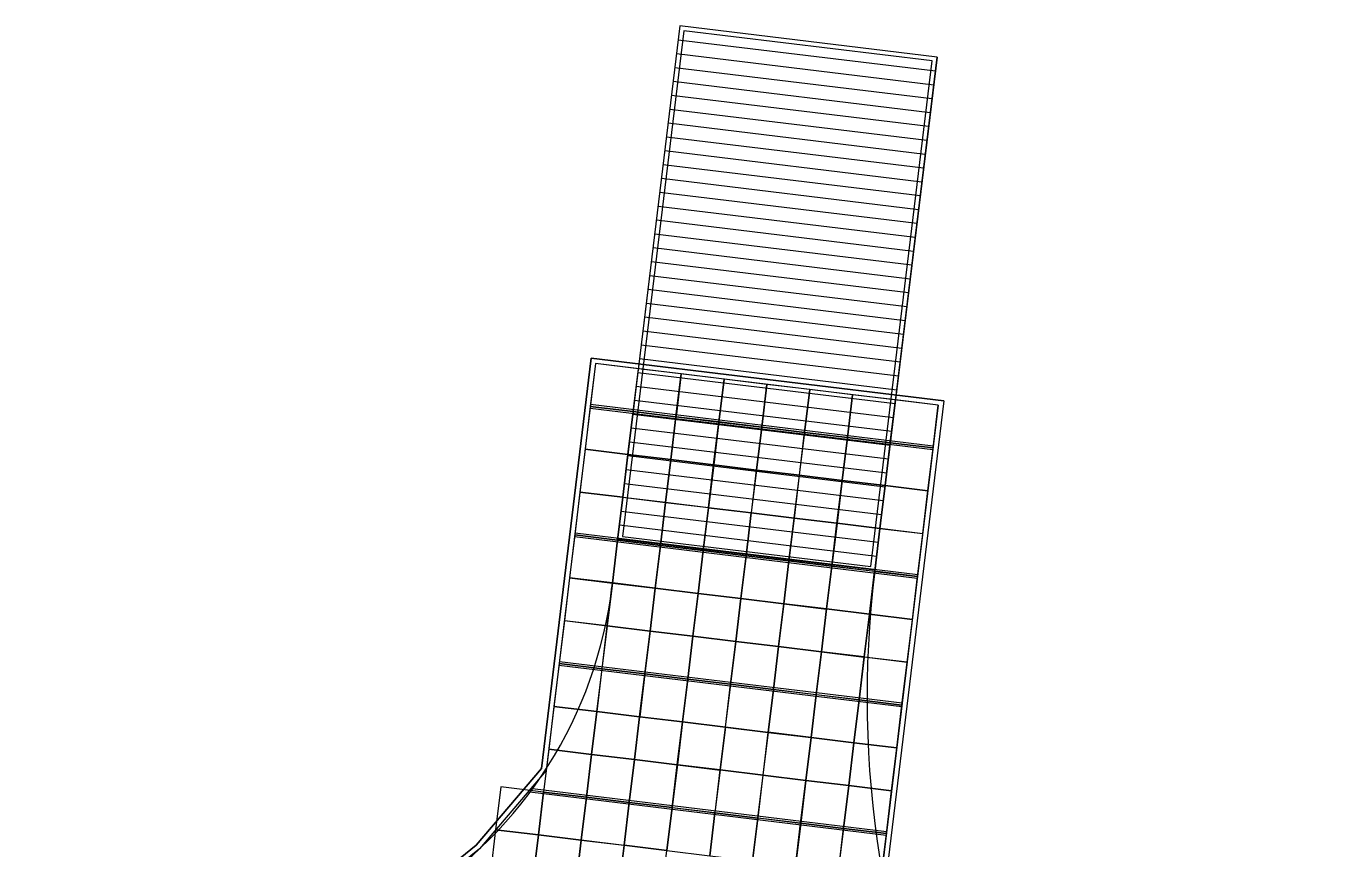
# Model space of a CAD drawing. Extents: x -31693 to 409283, y -98233 to 151957.
# Drawn here: x 107282 to 122319, y 112674 to 122208 of the extents above; entities that cross this region are included whole.
import ezdxf

# ---------------------------------------------------------------- set-up
doc = ezdxf.new("R2010")
doc.units = 0
doc.header["$LTSCALE"] = 1000
doc.header["$MEASUREMENT"] = 0
for name, color, linetype in [('500浮箱', 162, 'Continuous'), ('A-G-PATTERN', 157, 'Continuous'), ('A-G-VISIBLE', 9, 'Continuous'), ('主龙骨', 4, 'Continuous'), ('边梁（14a槽钢', 3, 'Continuous')]:
    doc.layers.add(name, color=color, linetype=linetype)

# ---------------------------------------------------------------- blocks, each defined once
blk = doc.blocks.new('dasd')
at = {"layer": 'A-G-PATTERN', "linetype": 'Continuous'}
h = blk.add_hatch(dxfattribs=at)
h.set_pattern_fill('ANSI31', color=256, scale=0.05, angle=308.0911)
h.set_pattern_definition([(353.091126, (-632297.15723, -3064347.09858), (0.019096132141, 0.157597272303), [])])
h.paths.add_polyline_path([(-132779.775, 42168.288), (-132776.796, 42167.928), (-132776.075, 42173.884), (-132779.053, 42174.245)])
at = {"layer": 'A-G-VISIBLE', "linetype": 'Continuous'}
for p, q in [((-132779.053, 42174.245), (-132779.84, 42167.749)), ((-132776.075, 42173.884), (-132776.798, 42167.914))]:
    blk.add_line(p, q, dxfattribs=at)
at = {"layer": 'A-G-VISIBLE', "linetype": 'Continuous', "flags": 128}
for points in [[(-132779.775, 42168.288), (-132776.796, 42167.928), (-132776.075, 42173.884), (-132779.053, 42174.245)], [(-132779.719, 42168.332), (-132776.84, 42167.983), (-132776.13, 42173.84), (-132779.009, 42174.189)]]:
    blk.add_lwpolyline(points, close=True, dxfattribs=at)
at = {"layer": 'A-G-VISIBLE', "linetype": 'Continuous'}
for centre, radius, start, end in [((-132837.189, 42011.825), 160.06, 69.75334, 87.66536), ((-132764.885, 42166.47), 12, 173.0911, 236.0253), ((-132784.804, 42168.351), 5, 251.4958, 353.0911)]:
    blk.add_arc(centre, radius, start, end, dxfattribs=at)
blk = doc.blocks.new('adasd')
at = {"layer": '500浮箱'}
blk.add_lwpolyline([(110598, 114789), (111098, 114789), (111098, 115289), (110598, 115289)], close=True, dxfattribs=at)
blk = doc.blocks.new('aada')
at = {"layer": '主龙骨', "elevation": 2850}
for points in [[(117788, 117298), (113817, 117779)], [(117793, 117341), (113823, 117822)]]:
    blk.add_lwpolyline(points, dxfattribs=at)

msp = doc.modelspace()

# ---------------------------------------------------------------- linework, layer by layer
at = {"layer": '主龙骨', "elevation": 2850}
for points in [[(117247, 112831), (113119, 113331)], [(117252, 112873), (113149, 113370)]]:
    msp.add_lwpolyline(points, dxfattribs=at)
at = {"layer": '边梁（14a槽钢', "elevation": 2850}
msp.add_lwpolyline([(113830, 118362), (117916, 117867), (117255, 112418), (117714, 110604), (118467, 108854), (119184, 107670), (120325, 106254), (121652, 105040), (121739, 104919), (116006, 108216), (110976, 110434), (108042, 111419), (107867, 111477), (107951, 111509), (109107, 111373), (110082, 111470), (111025, 111760), (111922, 112252), (112496, 112718), (113253, 113606)], close=True, dxfattribs=at)
for points in [[(117916, 117867), (113830, 118362), (113253, 113606), (112496, 112718), (111922, 112252), (111025, 111760), (110082, 111470), (109107, 111373), (107951, 111509)], [(117851, 117816), (113880, 118297), (113309, 113582), (112537, 112676), (111954, 112204), (111048, 111706), (110093, 111412), (109107, 111314), (107944, 111451)], [(117851, 117816), (117197, 112414), (117659, 110585), (118415, 108827), (119136, 107636), (120282, 106214), (121258, 105286), (121615, 104995)], [(117916, 117867), (117255, 112418), (117714, 110604), (118467, 108854), (119184, 107670), (120325, 106254), (121297, 105330), (121652, 105040)]]:
    msp.add_lwpolyline(points, dxfattribs=at)

# ---------------------------------------------------------------- block references
at = {"xscale": 1000, "yscale": 1000, "zscale": 1000}
msp.add_blockref('dasd', (132893911, -42052037, 2850), dxfattribs=at)
at = {"layer": '500浮箱', "rotation": 353.0911256659693}
for p in [(-9783, 17150, 2850), (-9287, 17089, 2850), (-8790, 17029, 2850), (-8294, 16969, 2850), (-7798, 16909, 2850), (-7301, 16849, 2850), (-6805, 16789, 2850), (-9843, 16653, 2850), (-9347, 16593, 2850), (-6309, 16729, 2850), (-8851, 16533, 2850), (-8354, 16473, 2850), (-7858, 16413, 2850), (-7362, 16353, 2850), (-6865, 16292, 2850), (-9904, 16157, 2850), (-6369, 16232, 2850), (-9407, 16097, 2850), (-8911, 16037, 2850), (-8414, 15976, 2850), (-7918, 15916, 2850), (-7422, 15856, 2850), (-6925, 15796, 2850), (-6429, 15736, 2850), (-9964, 15661, 2850), (-9467, 15600, 2850), (-8971, 15540, 2850), (-8475, 15480, 2850), (-7978, 15420, 2850), (-7482, 15360, 2850), (-6985, 15300, 2850), (-6489, 15239, 2850), (-10024, 15164, 2850), (-9527, 15104, 2850), (-9031, 15044, 2850), (-8535, 14984, 2850), (-8038, 14924, 2850), (-7542, 14863, 2850), (-7046, 14803, 2850), (-10084, 14668, 2850), (-6549, 14743, 2850), (-9588, 14608, 2850), (-9091, 14547, 2850), (-8595, 14487, 2850), (-8098, 14427, 2850), (-7602, 14367, 2850), (-7106, 14307, 2850), (-6609, 14247, 2850), (-10144, 14171, 2850), (-9648, 14111, 2850), (-9151, 14051, 2850), (-8655, 13991, 2850), (-8159, 13931, 2850), (-7662, 13871, 2850), (-7166, 13811, 2850), (-6670, 13750, 2850), (-10204, 13675, 2850), (-9708, 13615, 2850), (-9211, 13555, 2850), (-8715, 13495, 2850), (-8219, 13434, 2850), (-7722, 13374, 2850), (-7226, 13314, 2850), (-10264, 13179, 2850), (-6730, 13254, 2850), (-9768, 13119, 2850), (-9272, 13058, 2850), (-8775, 12998, 2850), (-8279, 12938, 2850), (-7783, 12878, 2850), (-7286, 12818, 2850), (-6790, 12758, 2850), (-10325, 12682, 2850), (-9828, 12622, 2850), (-9332, 12562, 2850), (-8835, 12502, 2850), (-8339, 12442, 2850), (-10881, 12246, 2850), (-7843, 12382, 2850), (-7346, 12321, 2850), (-6850, 12261, 2850), (-10385, 12186, 2850), (-9888, 12126, 2850), (-9392, 12066, 2850), (-8896, 12005, 2850), (-8399, 11945, 2850), (-7903, 11885, 2850), (-7406, 11825, 2850), (-10941, 11750, 2850), (-10445, 11690, 2850), (-6910, 11765, 2850), (-9948, 11629, 2850), (-9452, 11569, 2850)]:
    msp.add_blockref('adasd', p, dxfattribs=at)
at = {"layer": '主龙骨'}
for p in [(0, 0), (-180, -1489), (-361, -2978)]:
    msp.add_blockref('aada', p, dxfattribs=at)

doc.saveas('drawing.dxf')
